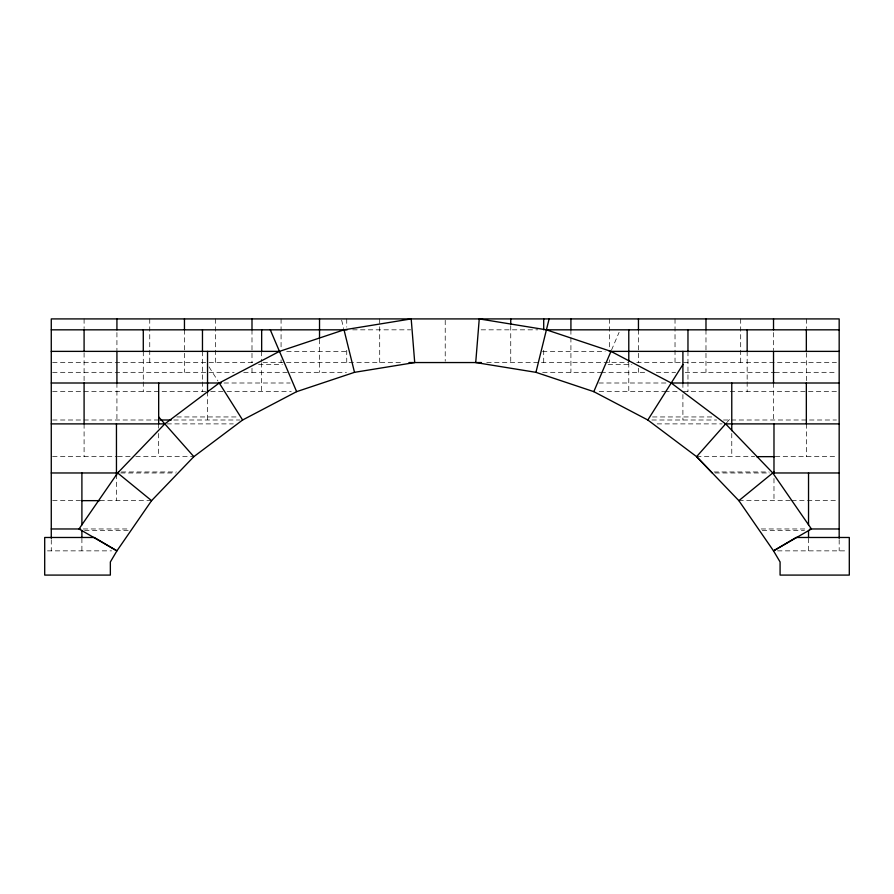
<?xml version="1.0" encoding="UTF-8"?>
<svg xmlns="http://www.w3.org/2000/svg" width="894" height="894" viewBox="0 0 894 894"><rect width="100%" height="100%" fill="white"/><g stroke="black" fill="none" stroke-linecap="round" stroke-linejoin="round"><path stroke-width="0.67" stroke-dasharray="4.47 3.35" d="M611.507 350.113L619.084 332.333M726.509 422.896L730.018 418.94M352.683 329.83L410.692 329.83M481.128 329.83L537.763 329.83M286.706 351.376L347.945 351.376M542.502 351.376L605.126 351.376M52.634 362.551L253.717 362.551M263.015 362.551L402.3 362.551M486.761 362.551L628.516 362.551M636.729 362.551L836.438 362.551M258.589 364.54L282.292 364.54M608.155 364.54L631.857 364.54M52.634 372.329L234.127 372.329M243.727 372.329L346.425 372.329M542.669 372.329L600.667 372.329M601.07 372.329L646.72 372.329M656.308 372.329L675.585 372.329M685.217 372.329L774.685 372.329M774.886 372.329L836.438 372.329M224.07 383.001L290.192 383.001M598.868 383.001L666.365 383.001M52.634 391.65L206.145 391.65M210.727 391.65L225.634 391.65M227.031 391.65L291.254 391.65M599.192 391.65L664.376 391.65M664.801 391.65L680.122 391.65M836.438 391.65L682.904 391.65L682.904 420.001M176.822 416.95L237.916 416.95M652.531 416.95L713.624 416.95M52.634 420.001L158.674 420.001M173.816 420.001L239.815 420.001M651.871 420.001L716.63 420.001M723.514 420.001L836.438 420.001M166.966 423.89L233.3 423.89M657.146 423.89L722.095 423.89M52.634 456.655L117.237 456.655M117.84 456.655L131.049 456.655M135.81 456.655L193.842 456.655M696.605 456.655L754.637 456.655M775.366 456.655L836.438 456.655M121.372 471.976L176.375 471.976M714.071 471.976L769.063 471.976M120.578 472.971L175.425 472.971M715.01 472.971L769.868 472.971M52.657 500.651L80.516 500.651M99.96 500.651L151.578 500.651M738.857 500.651L790.631 500.651M791.816 500.651L836.404 500.651M83.298 528.969L129.25 528.969M761.196 528.969L807.148 528.969M84.628 530.645L130.882 530.645M762.28 530.645L804.455 530.645M47.483 550.86L111.538 550.86M777.556 550.86L846.54 550.86M209.006 366.853L217.98 381.045M341.631 320.13L343.732 328.612M839.175 539.697L839.175 550.86M808.534 538.311L808.534 550.86M806.343 318.912L806.343 328.456M806.343 352.772L806.343 380.609M806.343 423.89L806.343 456.655M773.981 478.502L773.981 500.651M773.522 332.546L773.522 350.392M773.522 383.001L773.522 420.001M747.16 351.376L747.16 380.609M747.16 381.928L747.16 391.65M740.69 318.912L740.69 362.551M731.773 433.445L731.773 456.655M705.981 329.83L705.981 372.329M687.967 351.376L687.967 380.609M687.967 381.928L687.967 391.65M682.904 383.001L682.904 388.935M675.026 318.912L675.026 362.551M638.45 329.83L638.45 362.729M638.45 368.216L638.45 372.329M628.784 362.729L628.784 391.65M609.373 318.912L609.373 348.906M609.373 359.824L609.373 362.551M570.92 329.83L570.92 372.329M543.708 350.269L543.708 362.551M510.742 325.729L510.742 362.551M445.223 320.276L445.223 361.187M379.704 318.912L379.704 362.551M346.738 318.912L346.738 327.092M346.738 350.269L346.738 362.551M319.527 339.362L319.527 372.329M281.074 318.912L281.074 348.906M281.074 359.824L281.074 362.551M261.663 351.376L261.663 361.366M261.663 362.729L261.663 391.65M251.996 329.83L251.996 362.729M251.996 368.216L251.996 372.329M215.409 318.912L215.409 362.551M207.542 391.65L207.542 420.001M202.469 351.376L202.469 380.609M202.469 381.928L202.469 391.65M184.455 329.83L184.455 372.329M158.674 423.89L158.674 428.148M158.674 433.445L158.674 456.655M149.756 318.912L149.756 362.551M143.286 351.376L143.286 380.609M143.286 381.928L143.286 391.65M116.924 332.546L116.924 350.392M116.924 383.001L116.924 420.001M116.455 474.345L116.455 500.651M84.092 318.912L84.092 328.456M84.092 352.772L84.092 380.609M84.092 423.89L84.092 456.655M81.902 538.311L81.902 550.86M51.271 539.697L51.271 550.86"/><path stroke-width="1.34" d="M535.942 372.329L593.806 391.65L647.826 420.001L696.605 456.655L738.857 500.651L773.522 550.86L811.428 528.969L772.774 472.971L725.626 423.89L671.226 383.001L610.971 351.376L546.413 329.83L479.251 318.912L475.72 362.551L535.942 372.329L549.106 318.912M593.806 391.65L610.971 351.376M647.826 420.001L682.904 364.54M151.578 500.651L116.924 550.86L110.353 561.957L110.353 575.088L44.7 575.088L44.7 537.484L94.317 537.484L116.924 550.86L79.018 528.969L117.673 472.971L164.82 423.89L219.22 383.001L279.476 351.376L344.022 329.83L411.195 318.912L414.715 362.551L354.505 372.329L296.629 391.65L242.609 420.001L193.842 456.655L151.578 500.651L117.673 472.971L118.623 471.976M725.626 423.89L696.605 456.655L712.272 472.971M738.857 500.651L773.981 471.976L772.774 472.971L839.175 472.971M51.271 329.83L347.151 329.83M546.413 329.83L839.175 329.83M51.271 351.376L279.476 351.376M609.295 351.376L839.175 351.376M408.983 362.551L481.464 362.551M51.271 383.001L221.321 383.001M671.226 383.001L839.175 383.001M160.138 420.001L171.29 420.001M51.271 423.89L164.82 423.89M724.855 423.89L839.175 423.89M756.626 456.655L774.584 456.655M51.271 472.971L116.455 472.971M81.779 500.651L99.815 500.651M51.271 528.969L80.516 528.969M809.93 528.969L839.175 528.969M158.674 416.95L193.842 456.655M219.22 383.001L242.609 420.001M270.29 329.83L296.629 391.65M344.022 329.83L354.505 372.329M839.175 538.311L839.175 318.912L51.271 318.912L51.271 538.311M808.534 472.971L808.534 524.879M808.534 530.343L808.534 537.182M806.343 329.83L806.343 351.376M806.343 383.001L806.343 423.89M773.981 423.89L773.981 473.149M773.522 318.912L773.522 329.83M773.522 351.376L773.522 383.001M747.16 329.83L747.16 351.376M731.773 383.001L731.773 430.718M705.981 318.912L705.981 329.83M687.967 329.83L687.967 351.376M682.904 351.376L682.904 383.001M638.45 318.912L638.45 329.83M628.784 329.83L628.784 361.098M570.92 318.912L570.92 329.83M543.708 318.912L543.708 329.819M510.742 318.912L510.742 324.366M319.527 318.912L319.527 338.055M261.663 329.83L261.663 351.376M251.996 318.912L251.996 329.83M207.542 351.376L207.542 392.6M202.469 329.83L202.469 351.376M184.455 318.912L184.455 329.83M158.674 383.001L158.674 423.89M143.286 329.83L143.286 351.376M116.924 318.912L116.924 329.83M116.924 351.376L116.924 383.001M116.455 423.89L116.455 475.731M84.092 329.83L84.092 351.376M84.092 383.001L84.092 423.89M81.902 472.971L81.902 524.879M81.902 530.343L81.902 537.383M796.118 537.484L773.522 550.86L780.082 561.957L780.082 575.088L849.3 575.088L849.3 537.484L796.118 537.484"/></g></svg>
